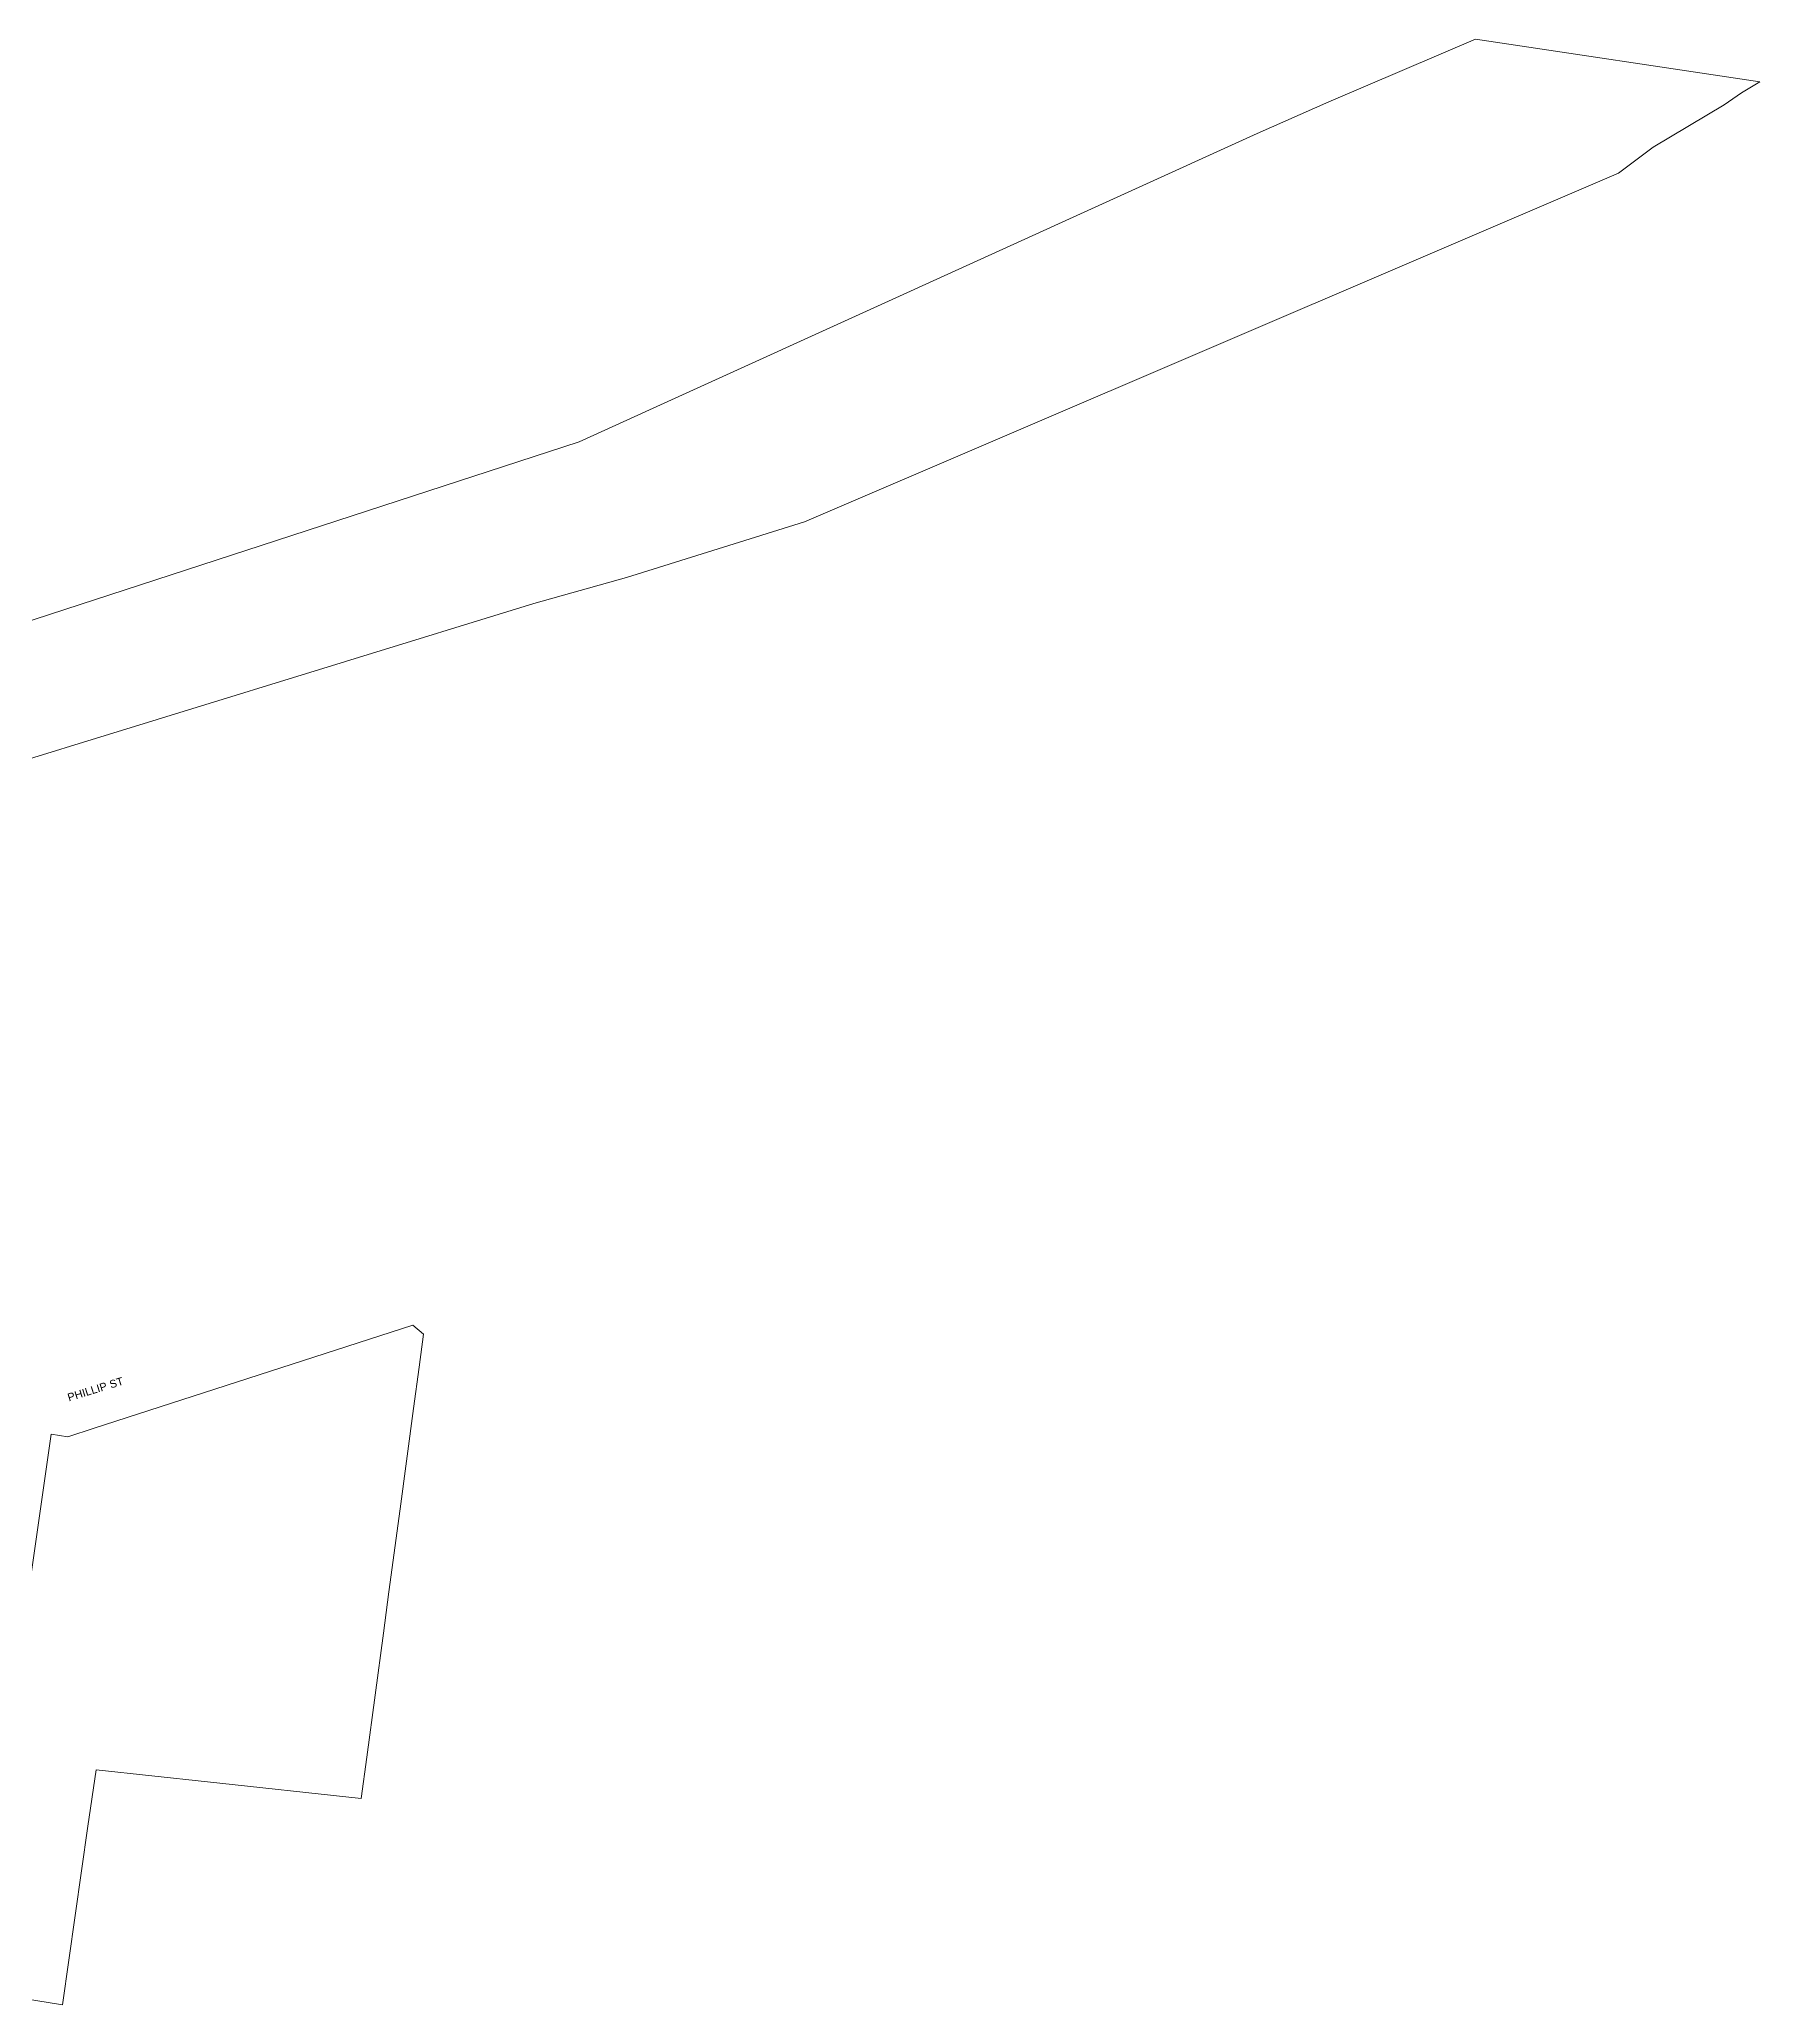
# Model space of a CAD drawing. Header units: metres. Extents: x 244561 to 254068, y 6159332 to 6162744.
# Drawn here: x 252594.4 to 252989.1, y 6161508 to 6161959 of the extents above; entities that cross this region are included whole.
import ezdxf

# ---------------------------------------------------------------- set-up
doc = ezdxf.new("R2010")
doc.units = ezdxf.units.M
for name, color, linetype, lineweight in [('Cadastre Developer_SP_NEW', 92, 'Continuous', 15), ('Cadastre Land Parcels_SP_EXT', 118, 'Continuous', 15), ('Cadastre Roads_SP_EXT', 218, 'Continuous', 15)]:
    doc.layers.add(name, color=color, linetype=linetype, lineweight=lineweight)
doc.styles.get("Standard").update_dxf_attribs({"font": 'arial.ttf'})

msp = doc.modelspace()

# ---------------------------------------------------------------- linework, layer by layer
at = {"layer": 'Cadastre Developer_SP_NEW', "linetype": 'Continuous'}
for points in [[(252534.8774, 6161776.299), (252707.8675, 6161829.5865), (252729.1047, 6161835.4915), (252769.9682, 6161848.2931), (252956.752, 6161928.3099), (252964.6545, 6161934.2972), (252980.9501, 6161943.9771), (252984.9432, 6161946.7151), (252989.1357, 6161949.2524), (252923.8898, 6161959.0271), (252890.2956, 6161944.6964), (252873.8019, 6161937.4132), (252718.2726, 6161866.6302), (252548.0287, 6161811.2134)], [(252578.8403, 6161511.3005), (252599.6872, 6161507.9984), (252605.4694, 6161549.0022), (252607.3854, 6161561.9097), (252632.9788, 6161559.1209), (252668.1956, 6161555.2825), (252669.4738, 6161564.7793), (252673.3064, 6161593.2729), (252674.5838, 6161602.7708), (252677.1401, 6161621.7655), (252680.2388, 6161644.7922), (252680.2388, 6161644.7922), (252681.5161, 6161654.29), (252682.5357, 6161661.8674), (252680.0575, 6161663.9464), (252606.9073, 6161640.2747), (252600.9236, 6161638.3389), (252597.1047, 6161638.8993), (252584.9297, 6161554.4272)]]:
    msp.add_lwpolyline(points, dxfattribs=at)
at = {"layer": 'Cadastre Land Parcels_SP_EXT', "linetype": 'Continuous'}
for points in [[(252534.8774, 6161776.299), (252707.8675, 6161829.5865), (252729.1047, 6161835.4915), (252769.9682, 6161848.2931), (252956.752, 6161928.3099), (252964.6545, 6161934.2972), (252980.9501, 6161943.9771), (252984.9432, 6161946.7151), (252989.1357, 6161949.2524), (252923.8898, 6161959.0271), (252890.2956, 6161944.6964), (252873.8019, 6161937.4132), (252718.2726, 6161866.6302), (252548.0287, 6161811.2134)], [(252578.8403, 6161511.3005), (252599.6872, 6161507.9984), (252605.4694, 6161549.0022), (252607.3854, 6161561.9097), (252632.9788, 6161559.1209), (252668.1956, 6161555.2825), (252669.4738, 6161564.7793), (252673.3064, 6161593.2729), (252674.5838, 6161602.7708), (252677.1401, 6161621.7655), (252680.2388, 6161644.7922), (252680.2388, 6161644.7922), (252681.5161, 6161654.29), (252682.5357, 6161661.8674), (252680.0575, 6161663.9464), (252606.9073, 6161640.2747), (252600.9236, 6161638.3389), (252597.1047, 6161638.8993), (252584.9297, 6161554.4272)]]:
    msp.add_lwpolyline(points, dxfattribs=at)

# ---------------------------------------------------------------- texts
at = {"layer": 'Cadastre Roads_SP_EXT'}
msp.add_text('PHILLIP ST', height=1.8, rotation=17.209063, dxfattribs=at).set_placement((252601.1546, 6161646.4272))

doc.saveas('drawing.dxf')
